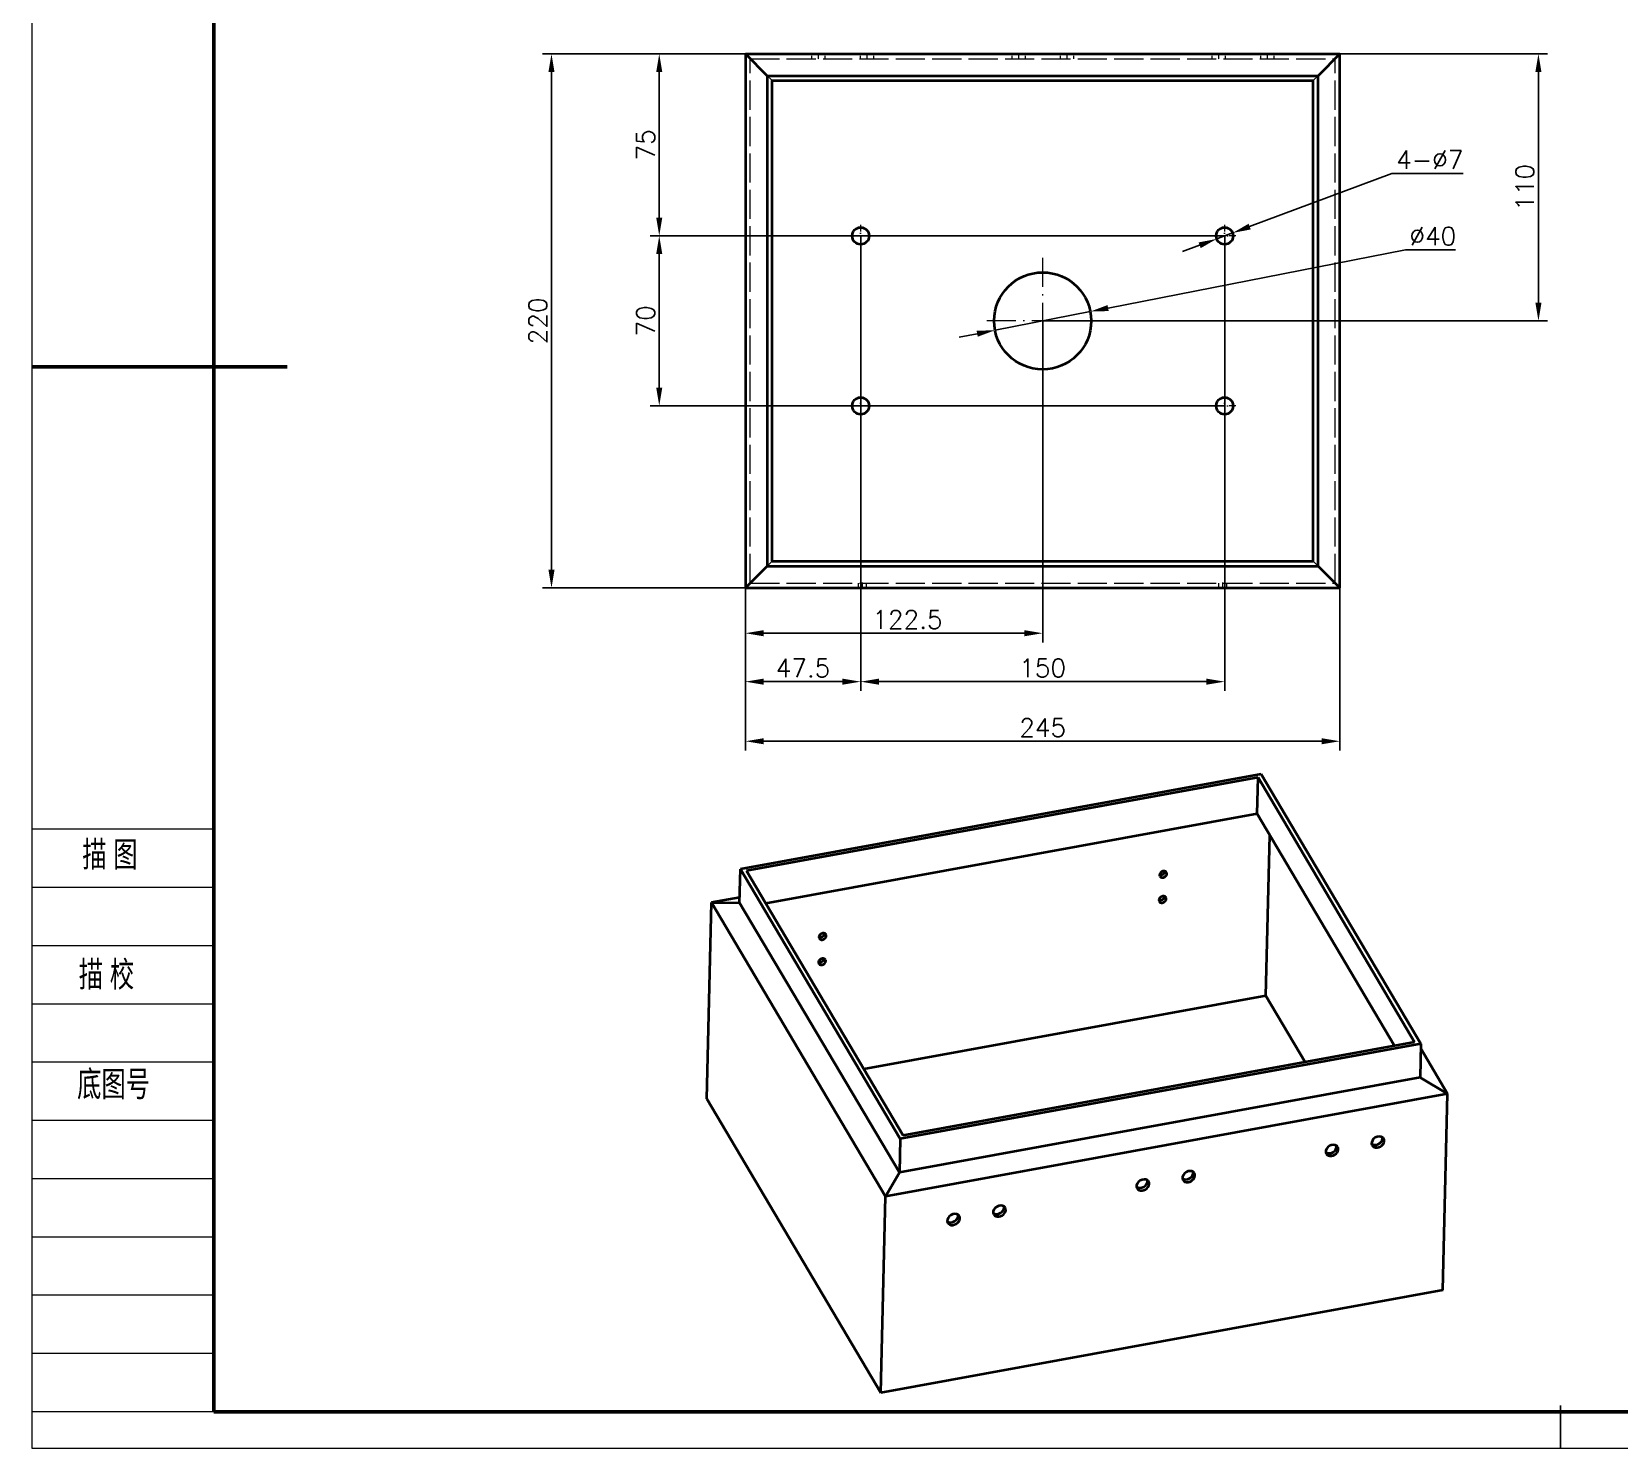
# Model space of a CAD drawing. Header units: millimetres. Extents: x -13336 to 61423, y -27528 to -3175.
# Drawn here: x -10348 to -9693, y -6841 to -6257 of the extents above; entities that cross this region are included whole.
import ezdxf

# ---------------------------------------------------------------- set-up
doc = ezdxf.new("R2010")
doc.units = ezdxf.units.MM
for name, pattern in [('CENTER2', [28.575, 19.05, -3.175, 3.175, -3.175]), ('DASHDOT', [18.5, 12, -3, 0.5, -3]), ('DASHED', [15, 12, -3])]:
    doc.linetypes.add(name, pattern=pattern)
for name, color, linetype, lineweight in [('09图框', 4, 'Continuous', 15), ('中心线', 1, 'CENTER2', 15), ('细实线', 7, 'Continuous', 15), ('轮廓线', 7, 'Continuous', 50)]:
    doc.layers.add(name, color=color, linetype=linetype, lineweight=lineweight)
doc.styles.get("Standard").update_dxf_attribs({"font": 'txt', "bigfont": 'gbcbig.shx'})
doc.styles.add('汉字3.5号', font='FSGB2312.ttf', dxfattribs={"width": 0.7, "height": 3.5})
doc.dimstyles.new('1：3', dxfattribs={"dimscale": 3, "dimtxt": 2.5, "dimasz": 2.5, "dimexe": 1.25, "dimexo": 0, "dimtad": 1, "dimdsep": 46, "dimtxsty": 'Standard', "dimcen": 2.5, "dimclrd": 3, "dimclre": 3, "dimclrt": 1, "dimadec": 0, "dimazin": 0, "dimtfac": 1, "dimtmove": 0, "dimatfit": 3, "dimfxl": 0, "dimarcsym": 0})
doc.dimstyles.new('1：3$3', dxfattribs={"dimscale": 3, "dimtxt": 2.5, "dimasz": 2.5, "dimexe": 1.25, "dimexo": 0, "dimtad": 1, "dimtoh": 1, "dimdsep": 46, "dimtxsty": 'Standard', "dimcen": 2.5, "dimclrd": 3, "dimclre": 3, "dimclrt": 1, "dimadec": 0, "dimazin": 0, "dimtfac": 1, "dimtmove": 0, "dimatfit": 3, "dimfxl": 0, "dimarcsym": 0})

# ---------------------------------------------------------------- blocks, each defined once
blk = doc.blocks.new('A3图框')
at = {"layer": '09图框', "linetype": 'ByBlock', "lineweight": 15}
blk.add_line((66985.19, 10662.44), (66985.19, 10365.44), dxfattribs=at)
at = {"layer": '09图框', "linetype": 'Continuous', "lineweight": 15}
blk.add_line((66985.19, 10365.44), (67405.19, 10365.44), dxfattribs=at)
at = {"layer": '中心线', "color": 7, "linetype": 'Continuous', "lineweight": 50}
blk.add_line((67400.19, 10370.44), (67010.19, 10370.44), dxfattribs=at)
at = {"layer": '细实线', "color": 2, "linetype": 'Continuous', "lineweight": 15}
for p, q in [((67010.19, 10450.44), (66985.19, 10450.44)), ((67010.19, 10442.44), (66985.19, 10442.44)), ((67010.19, 10434.44), (66985.19, 10434.44)), ((67010.19, 10426.44), (66985.19, 10426.44)), ((67010.19, 10418.44), (66985.19, 10418.44)), ((67010.19, 10410.44), (66985.19, 10410.44)), ((67010.19, 10402.44), (66985.19, 10402.44)), ((67010.19, 10394.44), (66985.19, 10394.44)), ((67010.19, 10386.44), (66985.19, 10386.44)), ((67010.19, 10378.44), (66985.19, 10378.44)), ((67010.19, 10370.44), (66985.19, 10370.44))]:
    blk.add_line(p, q, dxfattribs=at)
at = {"layer": '轮廓线', "color": 7, "linetype": 'ByBlock', "lineweight": 50}
blk.add_line((67010.19, 10370.44), (67010.19, 10657.44), dxfattribs=at)
at = {"layer": '轮廓线'}
blk.add_line((66985.19, 10513.94), (67020.27, 10513.94), dxfattribs=at)
at = {"layer": '中心线', "lineweight": 15, "char_height": 3.5, "width": 25, "attachment_point": 1, "style": '汉字3.5号'}
for s, insert in [('{\\C4;描 图}', (66992.13, 10448.77)), ('{\\C4;描 校}', (66991.65, 10432.29)), ('{\\C4;底图号}', (66991.41, 10417.24))]:
    blk.add_mtext(s, dxfattribs=dict(at, insert=insert))
blk = doc.blocks.new('*D146')
at = {"color": 3, "lineweight": -2, "transparency": 16777216}
for p, q in [((-10053.52, -6266.17), (-10137.18, -6266.17)), ((-10133.43, -6273.67), (-10133.43, -6478.67)), ((-10053.52, -6486.17), (-10137.18, -6486.17))]:
    blk.add_line(p, q, dxfattribs=at)
at = {"color": 3, "transparency": 16777216}
for points in [[(-10134.68, -6273.67), (-10132.18, -6273.67), (-10133.43, -6266.17)], [(-10134.68, -6478.67), (-10132.18, -6478.67), (-10133.43, -6486.17)]]:
    blk.add_solid(points, dxfattribs=at)
at = {"layer": 'Defpoints', "color": 0, "transparency": 16777216}
for p in [(-10053.52, -6266.17), (-10133.43, -6486.17), (-10053.52, -6486.17)]:
    blk.add_point(p, dxfattribs=at)
at = {"color": 1, "transparency": 16777216, "insert": (-10139.06, -6376.17), "char_height": 7.5, "attachment_point": 5, "rotation": 90}
blk.add_mtext('220', dxfattribs=at)
blk = doc.blocks.new('*D147')
at = {"color": 3, "lineweight": -2, "transparency": 16777216}
for p, q in [((-10053.52, -6266.17), (-10092.77, -6266.17)), ((-10089.02, -6273.67), (-10089.02, -6333.67)), ((-9856.02, -6341.17), (-10092.77, -6341.17))]:
    blk.add_line(p, q, dxfattribs=at)
at = {"color": 3, "transparency": 16777216}
for points in [[(-10090.27, -6273.67), (-10087.77, -6273.67), (-10089.02, -6266.17)], [(-10090.27, -6333.67), (-10087.77, -6333.67), (-10089.02, -6341.17)]]:
    blk.add_solid(points, dxfattribs=at)
at = {"layer": 'Defpoints', "color": 0, "transparency": 16777216}
for p in [(-10053.52, -6266.17), (-10089.02, -6341.17), (-9856.02, -6341.17)]:
    blk.add_point(p, dxfattribs=at)
at = {"color": 1, "transparency": 16777216, "insert": (-10094.64, -6303.67), "char_height": 7.5, "attachment_point": 5, "rotation": 90}
blk.add_mtext('75', dxfattribs=at)
blk = doc.blocks.new('*D148')
at = {"color": 3, "lineweight": -2, "transparency": 16777216}
for p, q in [((-9856.02, -6341.17), (-10092.77, -6341.17)), ((-10089.02, -6348.67), (-10089.02, -6403.67)), ((-9856.02, -6411.17), (-10092.77, -6411.17))]:
    blk.add_line(p, q, dxfattribs=at)
at = {"color": 3, "transparency": 16777216}
for points in [[(-10090.27, -6348.67), (-10087.77, -6348.67), (-10089.02, -6341.17)], [(-10090.27, -6403.67), (-10087.77, -6403.67), (-10089.02, -6411.17)]]:
    blk.add_solid(points, dxfattribs=at)
at = {"layer": 'Defpoints', "color": 0, "transparency": 16777216}
for p in [(-9856.02, -6341.17), (-10089.02, -6411.17), (-9856.02, -6411.17)]:
    blk.add_point(p, dxfattribs=at)
at = {"color": 1, "transparency": 16777216, "insert": (-10094.64, -6376.17), "char_height": 7.5, "attachment_point": 5, "rotation": 90}
blk.add_mtext('70', dxfattribs=at)
blk = doc.blocks.new('*D149')
at = {"color": 3, "lineweight": -2, "transparency": 16777216}
for p, q in [((-10053.52, -6341.17), (-10053.52, -6528.53)), ((-10006.02, -6341.17), (-10006.02, -6528.53)), ((-10013.52, -6524.78), (-10046.02, -6524.78))]:
    blk.add_line(p, q, dxfattribs=at)
at = {"color": 3, "transparency": 16777216}
for points in [[(-10046.02, -6523.53), (-10046.02, -6526.03), (-10053.52, -6524.78)], [(-10013.52, -6523.53), (-10013.52, -6526.03), (-10006.02, -6524.78)]]:
    blk.add_solid(points, dxfattribs=at)
at = {"layer": 'Defpoints', "color": 0, "transparency": 16777216}
for p in [(-10053.52, -6341.17), (-10006.02, -6341.17), (-10053.52, -6524.78)]:
    blk.add_point(p, dxfattribs=at)
at = {"color": 1, "transparency": 16777216, "insert": (-10029.77, -6519.15), "char_height": 7.5, "attachment_point": 5}
blk.add_mtext('47.5', dxfattribs=at)
blk = doc.blocks.new('*D150')
at = {"color": 3, "lineweight": -2, "transparency": 16777216}
for p, q in [((-9931.02, -6376.17), (-9931.02, -6508.58)), ((-10053.52, -6411.17), (-10053.52, -6508.58)), ((-9938.52, -6504.83), (-10046.02, -6504.83))]:
    blk.add_line(p, q, dxfattribs=at)
at = {"color": 3, "transparency": 16777216}
for points in [[(-10046.02, -6503.58), (-10046.02, -6506.08), (-10053.52, -6504.83)], [(-9938.52, -6503.58), (-9938.52, -6506.08), (-9931.02, -6504.83)]]:
    blk.add_solid(points, dxfattribs=at)
at = {"layer": 'Defpoints', "color": 0, "transparency": 16777216}
for p in [(-9931.02, -6376.17), (-10053.52, -6411.17), (-10053.52, -6504.83)]:
    blk.add_point(p, dxfattribs=at)
at = {"color": 1, "transparency": 16777216, "insert": (-9986.75, -6499.2), "char_height": 7.5, "attachment_point": 5}
blk.add_mtext('122.5', dxfattribs=at)
blk = doc.blocks.new('*D151')
at = {"color": 3, "lineweight": -2, "transparency": 16777216}
for p, q in [((-10006.02, -6341.17), (-10006.02, -6528.53)), ((-9856.02, -6341.17), (-9856.02, -6528.53)), ((-9998.52, -6524.78), (-9863.52, -6524.78))]:
    blk.add_line(p, q, dxfattribs=at)
at = {"color": 3, "transparency": 16777216}
for points in [[(-9998.52, -6523.53), (-9998.52, -6526.03), (-10006.02, -6524.78)], [(-9863.52, -6523.53), (-9863.52, -6526.03), (-9856.02, -6524.78)]]:
    blk.add_solid(points, dxfattribs=at)
at = {"layer": 'Defpoints', "color": 0, "transparency": 16777216}
for p in [(-10006.02, -6341.17), (-9856.02, -6341.17), (-9856.02, -6524.78)]:
    blk.add_point(p, dxfattribs=at)
at = {"color": 1, "transparency": 16777216, "insert": (-9931.02, -6519.15), "char_height": 7.5, "attachment_point": 5}
blk.add_mtext('150', dxfattribs=at)
blk = doc.blocks.new('*D152')
at = {"color": 3, "lineweight": -2, "transparency": 16777216}
for p, q in [((-10053.52, -6486.17), (-10053.52, -6553.08)), ((-9808.52, -6486.17), (-9808.52, -6553.08)), ((-10046.02, -6549.33), (-9816.02, -6549.33))]:
    blk.add_line(p, q, dxfattribs=at)
at = {"color": 3, "transparency": 16777216}
for points in [[(-10046.02, -6548.08), (-10046.02, -6550.58), (-10053.52, -6549.33)], [(-9816.02, -6548.08), (-9816.02, -6550.58), (-9808.52, -6549.33)]]:
    blk.add_solid(points, dxfattribs=at)
at = {"layer": 'Defpoints', "color": 0, "transparency": 16777216}
for p in [(-10053.52, -6486.17), (-9808.52, -6486.17), (-9808.52, -6549.33)]:
    blk.add_point(p, dxfattribs=at)
at = {"color": 1, "transparency": 16777216, "insert": (-9931.02, -6543.7), "char_height": 7.5, "attachment_point": 5}
blk.add_mtext('245', dxfattribs=at)
blk = doc.blocks.new('*D153')
at = {"color": 3, "lineweight": -2, "transparency": 16777216}
for p, q in [((-9787.1, -6315.41), (-9845.72, -6337.32)), ((-9757.73, -6315.41), (-9787.1, -6315.41)), ((-9866.33, -6345.02), (-9873.35, -6347.64)), ((-9859.3, -6342.39), (-9852.75, -6339.94))]:
    blk.add_line(p, q, dxfattribs=at)
at = {"color": 3, "transparency": 16777216}
for points in [[(-9846.16, -6336.15), (-9845.28, -6338.49), (-9852.75, -6339.94)], [(-9866.77, -6343.85), (-9865.89, -6346.19), (-9859.3, -6342.39)]]:
    blk.add_solid(points, dxfattribs=at)
at = {"layer": 'Defpoints', "color": 0, "transparency": 16777216}
for p in [(-9859.3, -6342.39), (-9852.75, -6339.94)]:
    blk.add_point(p, dxfattribs=at)
at = {"color": 1, "transparency": 16777216, "insert": (-9771.48, -6309.79), "char_height": 7.5, "attachment_point": 5}
blk.add_mtext('4-%%c7', dxfattribs=at)
blk = doc.blocks.new('*D154')
at = {"color": 3, "lineweight": -2, "transparency": 16777216}
for p, q in [((-9781.48, -6346.88), (-9904.04, -6370.88)), ((-9760.85, -6346.88), (-9781.48, -6346.88)), ((-9950.65, -6380.01), (-9911.4, -6372.32)), ((-9958.01, -6381.45), (-9965.37, -6382.89))]:
    blk.add_line(p, q, dxfattribs=at)
at = {"color": 3, "transparency": 16777216}
for points in [[(-9904.28, -6369.66), (-9903.8, -6372.11), (-9911.4, -6372.32)], [(-9958.25, -6380.23), (-9957.77, -6382.68), (-9950.65, -6380.01)]]:
    blk.add_solid(points, dxfattribs=at)
at = {"layer": 'Defpoints', "color": 0, "transparency": 16777216}
for p in [(-9911.4, -6372.32), (-9950.65, -6380.01)]:
    blk.add_point(p, dxfattribs=at)
at = {"color": 1, "transparency": 16777216, "insert": (-9770.23, -6341.26), "char_height": 7.5, "attachment_point": 5}
blk.add_mtext('∅40', dxfattribs=at)
blk = doc.blocks.new('*D159')
at = {"color": 3, "lineweight": -2, "transparency": 16777216}
for p, q in [((-10053.52, -6266.17), (-9722.97, -6266.17)), ((-9726.72, -6368.67), (-9726.72, -6273.67)), ((-9931.02, -6376.17), (-9722.97, -6376.17))]:
    blk.add_line(p, q, dxfattribs=at)
at = {"color": 3, "transparency": 16777216}
for points in [[(-9727.97, -6273.67), (-9725.47, -6273.67), (-9726.72, -6266.17)], [(-9727.97, -6368.67), (-9725.47, -6368.67), (-9726.72, -6376.17)]]:
    blk.add_solid(points, dxfattribs=at)
at = {"layer": 'Defpoints', "color": 0, "transparency": 16777216}
for p in [(-10053.52, -6266.17), (-9726.72, -6266.17), (-9931.02, -6376.17)]:
    blk.add_point(p, dxfattribs=at)
at = {"color": 1, "transparency": 16777216, "insert": (-9732.34, -6321.17), "char_height": 7.5, "attachment_point": 5, "rotation": 90}
blk.add_mtext('110', dxfattribs=at)

msp = doc.modelspace()

# ---------------------------------------------------------------- linework, layer by layer
at = {"color": 171, "lineweight": 35}
for p, q in [((-10053.524, -6266.168), (-10053.524, -6486.168)), ((-10053.524, -6266.168), (-9808.524, -6266.168)), ((-9808.524, -6486.168), (-9808.524, -6266.168)), ((-10044.524, -6275.168), (-9817.524, -6275.168)), ((-10044.524, -6275.168), (-10044.524, -6477.168)), ((-10042.524, -6475.168), (-10042.524, -6277.168)), ((-10042.524, -6277.168), (-9819.524, -6277.168)), ((-9819.524, -6475.168), (-9819.524, -6277.168)), ((-9817.524, -6477.168), (-9817.524, -6275.168)), ((-10042.524, -6475.168), (-9819.524, -6475.168)), ((-10044.524, -6477.168), (-9817.524, -6477.168)), ((-10053.524, -6486.168), (-9808.524, -6486.168)), ((-9841.013, -6562.832), (-10055.574, -6601.986)), ((-9842.252, -6564.277), (-10053.032, -6602.742)), ((-9842.252, -6564.277), (-9777.728, -6673.241)), ((-9775.186, -6673.997), (-9841.013, -6562.832)), ((-9842.617, -6579.227), (-10045.078, -6616.174)), ((-9786.047, -6674.759), (-9842.617, -6579.227)), ((-9839.033, -6654.171), (-9837.417, -6588.009)), ((-10055.574, -6601.986), (-9989.746, -6713.151)), ((-10053.032, -6602.742), (-9988.508, -6711.706)), ((-10069.408, -6696.619), (-10067.433, -6615.741)), ((-10067.433, -6615.741), (-9995.739, -6736.812)), ((-10055.913, -6615.874), (-9990.086, -6727.039)), ((-9839.033, -6654.171), (-10004.678, -6684.399)), ((-9822.863, -6681.478), (-9839.033, -6654.171)), ((-9775.186, -6673.997), (-9989.746, -6713.151)), ((-9777.728, -6673.241), (-9988.508, -6711.706)), ((-9764.165, -6694.553), (-9775.231, -6675.865)), ((-9775.525, -6687.885), (-9990.086, -6727.039)), ((-10069.408, -6696.619), (-9997.715, -6817.689)), ((-9764.165, -6694.553), (-9995.739, -6736.812)), ((-9766.141, -6775.43), (-9764.165, -6694.553)), ((-9997.715, -6817.689), (-9995.739, -6736.812)), ((-9766.141, -6775.43), (-9997.715, -6817.689))]:
    msp.add_line(p, q, dxfattribs=at)
at = {"color": 171, "lineweight": 35, "ltscale": 0.318198}
for p, q in [((-10053.524, -6266.168), (-10044.524, -6275.168)), ((-9808.524, -6266.168), (-9817.524, -6275.168)), ((-10053.524, -6486.168), (-10044.524, -6477.168)), ((-9808.524, -6486.168), (-9817.524, -6477.168))]:
    msp.add_line(p, q, dxfattribs=at)
at = {"color": 7, "linetype": 'DASHED', "lineweight": 13, "ltscale": 0.05}
for p, q in [((-10026.274, -6266.168), (-10026.274, -6268.168)), ((-10020.774, -6266.168), (-10020.774, -6268.168)), ((-10006.274, -6266.168), (-10006.274, -6268.168)), ((-10000.774, -6266.168), (-10000.774, -6268.168)), ((-9943.774, -6266.168), (-9943.774, -6268.168)), ((-9938.274, -6266.168), (-9938.274, -6268.168)), ((-9923.774, -6266.168), (-9923.774, -6268.168)), ((-9918.274, -6266.168), (-9918.274, -6268.168)), ((-9861.274, -6266.168), (-9861.274, -6268.168)), ((-9855.774, -6266.168), (-9855.774, -6268.168)), ((-9841.274, -6266.168), (-9841.274, -6268.168)), ((-9835.774, -6266.168), (-9835.774, -6268.168)), ((-10006.874, -6486.168), (-10006.874, -6484.168)), ((-10006.874, -6486.168), (-10006.874, -6484.168)), ((-10003.674, -6486.168), (-10003.674, -6484.168)), ((-10003.674, -6486.168), (-10003.674, -6484.168)), ((-9858.374, -6486.168), (-9858.374, -6484.168)), ((-9858.374, -6486.168), (-9858.374, -6484.168)), ((-9855.174, -6486.168), (-9855.174, -6484.168)), ((-9855.174, -6486.168), (-9855.174, -6484.168))]:
    msp.add_line(p, q, dxfattribs=at)
at = {"color": 1, "linetype": 'DASHDOT', "lineweight": 13, "ltscale": 0.060016}
for p, q in [((-10023.524, -6265.968), (-10023.524, -6268.369)), ((-10003.524, -6265.968), (-10003.524, -6268.369)), ((-9941.024, -6265.968), (-9941.024, -6268.369)), ((-9921.024, -6265.968), (-9921.024, -6268.369)), ((-9858.524, -6265.968), (-9858.524, -6268.369)), ((-9838.524, -6265.968), (-9838.524, -6268.369))]:
    msp.add_line(p, q, dxfattribs=at)
at = {"color": 2, "linetype": 'DASHED', "lineweight": 13}
for p, q in [((-10051.524, -6484.168), (-10051.524, -6268.168)), ((-10051.524, -6268.168), (-9810.524, -6268.168)), ((-9810.524, -6484.168), (-9810.524, -6268.168)), ((-10051.524, -6484.168), (-9810.524, -6484.168))]:
    msp.add_line(p, q, dxfattribs=at)
at = {"color": 7, "linetype": 'DASHED', "lineweight": 13, "ltscale": 0.318198}
for p, q in [((-10051.524, -6268.168), (-10042.524, -6277.168)), ((-9810.524, -6268.168), (-9819.524, -6277.168)), ((-10051.524, -6484.168), (-10042.524, -6475.168)), ((-9810.524, -6484.168), (-9819.524, -6475.168))]:
    msp.add_line(p, q, dxfattribs=at)
at = {"color": 1, "linetype": 'DASHDOT', "lineweight": 13, "ltscale": 0.227499}
for p, q in [((-10006.024, -6336.618), (-10006.024, -6345.718)), ((-9856.024, -6336.618), (-9856.024, -6345.718)), ((-10006.024, -6406.618), (-10006.024, -6415.718)), ((-9856.024, -6406.618), (-9856.024, -6415.718))]:
    msp.add_line(p, q, dxfattribs=at)
at = {"color": 1, "linetype": 'DASHDOT', "lineweight": 13, "ltscale": 0.227502}
for p, q in [((-10001.474, -6341.168), (-10010.574, -6341.168)), ((-9851.474, -6341.168), (-9860.574, -6341.168)), ((-10001.474, -6411.168), (-10010.574, -6411.168)), ((-9851.474, -6411.168), (-9860.574, -6411.168))]:
    msp.add_line(p, q, dxfattribs=at)
at = {"color": 1, "linetype": 'DASHDOT', "lineweight": 13}
for p, q in [((-9931.024, -6350.168), (-9931.024, -6402.168)), ((-9905.024, -6376.168), (-9957.024, -6376.168))]:
    msp.add_line(p, q, dxfattribs=at)
at = {"color": 1, "linetype": 'DASHDOT', "lineweight": 13, "ltscale": 0.060001}
for p, q in [((-10005.274, -6486.368), (-10005.274, -6483.968)), ((-9856.774, -6486.368), (-9856.774, -6483.968))]:
    msp.add_line(p, q, dxfattribs=at)
at = {"color": 171, "lineweight": 35, "ltscale": 0.373857}
msp.add_line((-9842.617, -6579.227), (-9842.252, -6564.277), dxfattribs=at)
at = {"color": 171, "lineweight": 35, "ltscale": 0.347304}
for p, q in [((-10055.913, -6615.874), (-10055.574, -6601.986)), ((-9775.186, -6673.997), (-9775.525, -6687.885))]:
    msp.add_line(p, q, dxfattribs=at)
at = {"color": 171, "lineweight": 35, "ltscale": 0.29414}
msp.add_line((-10055.858, -6613.629), (-10067.433, -6615.741), dxfattribs=at)
at = {"color": 171, "lineweight": 35, "ltscale": 0.288007}
msp.add_line((-10067.433, -6615.741), (-10055.913, -6615.874), dxfattribs=at)
at = {"color": 171, "lineweight": 35, "ltscale": 0.32931}
msp.add_line((-9764.165, -6694.553), (-9775.525, -6687.885), dxfattribs=at)
at = {"color": 171, "lineweight": 35, "ltscale": 0.347305}
msp.add_line((-9989.746, -6713.151), (-9990.086, -6727.039), dxfattribs=at)
at = {"color": 171, "lineweight": 35, "ltscale": 0.282262}
msp.add_line((-9995.739, -6736.812), (-9990.086, -6727.039), dxfattribs=at)
msp.add_line((-9717.609, -6840.568), (-9717.609, -6822.919))
at = {"color": 171, "lineweight": 35}
for centre, radius in [((-10006.024, -6341.168), 3.5), ((-9856.024, -6341.168), 3.5), ((-9931.024, -6376.168), 20), ((-10006.024, -6411.168), 3.5), ((-9856.024, -6411.168), 3.5)]:
    msp.add_circle(centre, radius, dxfattribs=at)
for centre, major_axis, start_param, end_param in [((-9881.332, -6604.146), (-1.377, -0.815), 4.764098, 6.2830693), ((-9881.983, -6603.045), (-1.377, -0.815), 0.5468383, 2.5947552), ((-9881.332, -6604.146), (-1.377, -0.815), 6.2830693, 9.4246619), ((-9881.332, -6604.146), (-1.377, -0.815), 3.1414766, 4.764098), ((-9881.585, -6614.521), (-1.377, -0.815), 3.1414766, 6.2830693), ((-9882.237, -6613.421), (-1.377, -0.815), 0.5468383, 2.5947552), ((-9881.585, -6614.521), (-1.377, -0.815), 1.6225054, 3.1414766), ((-9881.585, -6614.521), (-1.377, -0.815), 6.2830693, 7.9056907), ((-10021.694, -6629.76), (-1.377, -0.815), 3.1414766, 6.2830693), ((-10022.346, -6628.66), (-1.377, -0.815), 0.5468383, 2.5947552), ((-10021.694, -6629.76), (-1.377, -0.815), 6.2830693, 7.9056907), ((-10021.694, -6629.76), (-1.377, -0.815), 1.6225054, 3.1414766), ((-10021.947, -6640.135), (-1.377, -0.815), 3.1414766, 6.2830693), ((-10022.599, -6639.035), (-1.377, -0.815), 0.5468383, 2.5947552), ((-10021.947, -6640.135), (-1.377, -0.815), 1.6225054, 3.1414766), ((-10021.947, -6640.135), (-1.377, -0.815), 6.2830693, 7.9056907), ((-9792.88, -6714.433), (2.366, 1.401), 0.6225054, 3.1414748), ((-9811.784, -6717.882), (2.366, 1.401), 0.6225054, 3.1414748), ((-9812.436, -6716.782), (2.366, 1.401), 3.4489485, 5.9758303), ((-9811.784, -6717.882), (2.366, 1.401), 3.1414748, 6.2830675), ((-9811.784, -6717.882), (2.366, 1.401), 6.2830675, 6.9056907), ((-9793.532, -6713.332), (2.366, 1.401), 3.4489485, 3.764098), ((-9792.88, -6714.433), (2.366, 1.401), 3.1414748, 6.2830675), ((-9793.532, -6713.332), (2.366, 1.401), 3.764098, 5.9758303), ((-9792.88, -6714.433), (2.366, 1.401), 6.2830675, 6.9056907), ((-9889.763, -6732.112), (2.366, 1.401), 0.6225054, 3.1414748), ((-9890.415, -6731.012), (2.366, 1.401), 3.4489485, 5.9758303), ((-9889.763, -6732.112), (2.366, 1.401), 3.1414748, 6.2830675), ((-9889.763, -6732.112), (2.366, 1.401), 6.2830675, 6.9056907), ((-9870.859, -6728.663), (2.366, 1.401), 0.6225054, 3.1414748), ((-9871.511, -6727.562), (2.366, 1.401), 3.4489485, 5.9758303), ((-9870.859, -6728.663), (2.366, 1.401), 3.1414748, 6.2830675), ((-9870.859, -6728.663), (2.366, 1.401), 6.2830675, 6.9056907), ((-9967.743, -6746.343), (2.366, 1.401), 0.6225054, 3.1414748), ((-9968.394, -6745.242), (2.366, 1.401), 3.4489485, 5.9758303), ((-9967.743, -6746.343), (2.366, 1.401), 6.2830675, 6.9056907), ((-9948.839, -6742.893), (2.366, 1.401), 0.6225054, 3.1414748), ((-9949.49, -6741.792), (2.366, 1.401), 3.4489485, 5.9758303), ((-9948.839, -6742.893), (2.366, 1.401), 3.1414748, 6.2830675), ((-9948.839, -6742.893), (2.366, 1.401), 6.2830675, 6.9056907), ((-9967.743, -6746.343), (2.366, 1.401), 3.1414748, 6.2830675)]:
    msp.add_ellipse(centre, major_axis=major_axis, ratio=0.7687318, start_param=start_param, end_param=end_param, dxfattribs=at)

# ---------------------------------------------------------------- block references
at = {"xscale": 3, "yscale": 3, "zscale": 3}
msp.add_blockref('A3图框', (-211303.165, -37936.895), dxfattribs=at)

# ---------------------------------------------------------------- dimensions: what is measured, and where the dimension line sits
at = {"color": 3}
dim = msp.add_linear_dim(base=(-10133.434, -6486.168), p1=(-10053.524, -6266.168), p2=(-10053.524, -6486.168), angle=90, dimstyle='1：3', dxfattribs=at)
dim.commit()
dim.dimension.update_dxf_attribs({"geometry": '*D146', "text_midpoint": (-10133.434, -6376.168), "dimtype": 160})
for base, p1, p2, picture, middle in [((-10089.018, -6341.168), (-10053.524, -6266.168), (-9856.024, -6341.168), '*D147', (-10094.643, -6303.668)), ((-9726.717, -6266.168), (-9931.024, -6376.168), (-10053.524, -6266.168), '*D159', (-9732.342, -6321.168)), ((-10089.018, -6411.168), (-9856.024, -6341.168), (-9856.024, -6411.168), '*D148', (-10094.643, -6376.168))]:
    dim = msp.add_linear_dim(base=base, p1=p1, p2=p2, angle=90, dimstyle='1：3', dxfattribs=at)
    dim.commit()
    dim.dimension.update_dxf_attribs({"geometry": picture, "text_midpoint": middle})
dim = msp.add_diameter_dim_2p(p1=(-9859.303, -6342.393), p2=(-9852.746, -6339.943), dimstyle='1：3$3', override={"dimpost": '4-%%c<>'}, dxfattribs=at)
dim.commit()
dim.dimension.update_dxf_attribs({"geometry": '*D153', "text_midpoint": (-9771.475, -6315.411), "dimtype": 163})
dim = msp.add_diameter_dim_2p(p1=(-9950.652, -6380.012), p2=(-9911.397, -6372.325), dimstyle='1：3$3', dxfattribs=at)
dim.commit()
dim.dimension.update_dxf_attribs({"geometry": '*D154', "text_midpoint": (-9781.477, -6346.883), "dimtype": 163})
for base, p1, p2, picture, middle in [((-10053.524, -6524.775), (-10006.024, -6341.168), (-10053.524, -6341.168), '*D149', (-10029.774, -6519.15)), ((-9856.024, -6524.775), (-10006.024, -6341.168), (-9856.024, -6341.168), '*D151', (-9931.024, -6519.15)), ((-9808.524, -6549.329), (-10053.524, -6486.168), (-9808.524, -6486.168), '*D152', (-9931.024, -6543.704))]:
    dim = msp.add_linear_dim(base=base, p1=p1, p2=p2, dimstyle='1：3', dxfattribs=at)
    dim.commit()
    dim.dimension.update_dxf_attribs({"geometry": picture, "text_midpoint": middle})
dim = msp.add_linear_dim(base=(-10053.524, -6504.83), p1=(-9931.024, -6376.168), p2=(-10053.524, -6411.168), dimstyle='1：3', dxfattribs=at)
dim.commit()
dim.dimension.update_dxf_attribs({"geometry": '*D150', "text_midpoint": (-9986.752, -6504.83), "dimtype": 160})

doc.saveas('drawing.dxf')
